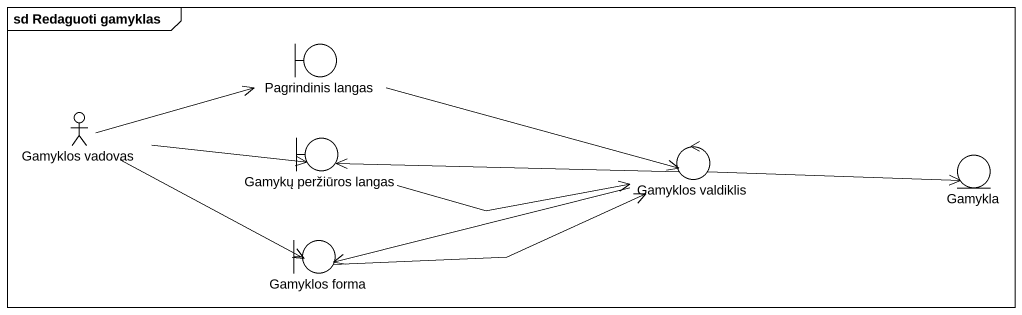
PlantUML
@startuml
mainframe sd Redaguoti gamyklas
boundary "Pagrindinis langas" as Pagrindinis_langas
actor "Gamyklos vadovas" as Gamyklos_vadovas
boundary "Gamykų peržiūros langas" as Gamykų_peržiūros_langas
control "Gamyklos valdiklis" as Gamyklos_valdiklis
entity Gamykla
boundary "Gamyklos forma" as Gamyklos_forma
Pagrindinis_langas -right-> Gamyklos_valdiklis
Gamyklos_vadovas -right-> Pagrindinis_langas
Gamyklos_vadovas -right-> Gamykų_peržiūros_langas
Gamyklos_vadovas -right-> Gamyklos_forma
Gamykų_peržiūros_langas -right-> Gamyklos_valdiklis
Gamyklos_valdiklis -left-> Gamykų_peržiūros_langas
Gamyklos_valdiklis -right-> Gamykla
Gamyklos_valdiklis -left-> Gamyklos_forma
Gamyklos_forma -right-> Gamyklos_valdiklis
@enduml
